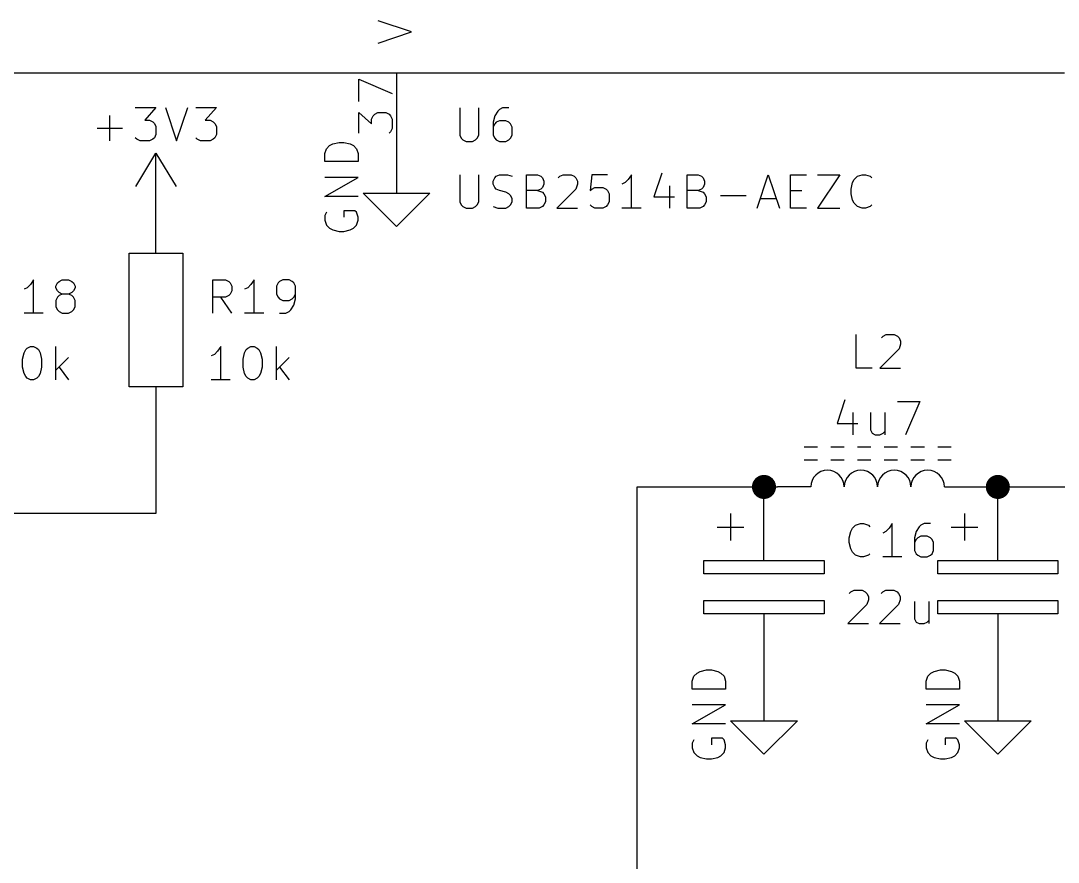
# Model space of a CAD drawing. Extents: x 0.4 to 16.1, y -11.3 to -0.4.
# Drawn here: x 3.288 to 4.84, y -5.852 to -4.592 of the extents above; entities that cross this region are included whole.
import ezdxf

# ---------------------------------------------------------------- set-up
doc = ezdxf.new("R2010")
doc.units = 0
doc.header["$MEASUREMENT"] = 0
for name, color, linetype in [('CYAN2', 4, 'CONTINUOUS'), ('GREEN2', 3, 'CONTINUOUS'), ('LYELLOW', 51, 'CONTINUOUS'), ('RED2', 1, 'CONTINUOUS')]:
    doc.layers.add(name, color=color, linetype=linetype)

msp = doc.modelspace()

# ---------------------------------------------------------------- linework, layer by layer
at = {"layer": 'CYAN2', "linetype": 'CONTINUOUS'}
for p, q in [((3.87262, -4.60857), (3.82262, -4.5919)), ((3.82262, -4.62524), (3.87262, -4.60857)), ((3.42095, -4.77183), (3.42095, -4.73374)), ((3.45905, -4.72183), (3.49, -4.72183)), ((3.49, -4.72183), (3.47333, -4.74088)), ((3.50428, -4.72183), (3.52095, -4.77183)), ((3.52095, -4.77183), (3.53762, -4.72183)), ((3.54952, -4.72183), (3.58047, -4.72183)), ((3.58047, -4.72183), (3.56381, -4.74088)), ((3.94453, -4.72255), (3.94453, -4.76303)), ((3.9731, -4.76303), (3.9731, -4.72255)), ((3.99691, -4.73446), (3.99453, -4.74398)), ((4.00168, -4.72731), (3.99691, -4.73446)), ((4.00406, -4.72493), (4.00168, -4.72731)), ((4.00882, -4.72255), (4.00406, -4.72493)), ((4.01834, -4.72255), (4.00882, -4.72255)), ((3.47333, -4.74088), (3.48047, -4.74088)), ((3.48047, -4.74088), (3.48524, -4.74326)), ((3.48524, -4.74326), (3.48762, -4.74564)), ((3.48762, -4.74564), (3.49, -4.75041)), ((3.49, -4.75041), (3.49, -4.76231)), ((3.56381, -4.74088), (3.57095, -4.74088)), ((3.57095, -4.74088), (3.57571, -4.74326)), ((3.57571, -4.74326), (3.57809, -4.74564)), ((3.57809, -4.74564), (3.58047, -4.75041)), ((3.58047, -4.75041), (3.58047, -4.76231)), ((3.99453, -4.74398), (3.99453, -4.76303)), ((3.99691, -4.74636), (3.99453, -4.75112)), ((3.9993, -4.74398), (3.99691, -4.74636)), ((4.00406, -4.7416), (3.9993, -4.74398)), ((4.01358, -4.7416), (4.00406, -4.7416)), ((4.01834, -4.74398), (4.01358, -4.7416)), ((4.02072, -4.74636), (4.01834, -4.74398)), ((4.0231, -4.75112), (4.02072, -4.74636)), ((4.0231, -4.76303), (4.0231, -4.75112)), ((3.4019, -4.75279), (3.44, -4.75279)), ((3.49, -4.76231), (3.48762, -4.76707)), ((3.58047, -4.76231), (3.57809, -4.76707)), ((3.94453, -4.76303), (3.94691, -4.76779)), ((3.97072, -4.76779), (3.9731, -4.76303)), ((3.99453, -4.76303), (3.99691, -4.76779)), ((4.02072, -4.76779), (4.0231, -4.76303)), ((3.46143, -4.76945), (3.45905, -4.76707)), ((3.46619, -4.77183), (3.46143, -4.76945)), ((3.48047, -4.77183), (3.46619, -4.77183)), ((3.48524, -4.76945), (3.48047, -4.77183)), ((3.48762, -4.76707), (3.48524, -4.76945)), ((3.5519, -4.76945), (3.54952, -4.76707)), ((3.55667, -4.77183), (3.5519, -4.76945)), ((3.57095, -4.77183), (3.55667, -4.77183)), ((3.57571, -4.76945), (3.57095, -4.77183)), ((3.57809, -4.76707), (3.57571, -4.76945)), ((3.745, -4.78354), (3.74976, -4.77878)), ((3.74976, -4.77878), (3.75452, -4.77639)), ((3.75452, -4.77639), (3.76404, -4.77401)), ((3.76404, -4.77401), (3.77119, -4.77401)), ((3.77119, -4.77401), (3.78071, -4.77639)), ((3.78071, -4.77639), (3.78547, -4.77878)), ((3.78547, -4.77878), (3.79023, -4.78354)), ((3.94691, -4.76779), (3.9493, -4.77017)), ((3.9493, -4.77017), (3.95406, -4.77255)), ((3.95406, -4.77255), (3.96358, -4.77255)), ((3.96358, -4.77255), (3.96834, -4.77017)), ((3.96834, -4.77017), (3.97072, -4.76779)), ((3.99691, -4.76779), (3.9993, -4.77017)), ((3.9993, -4.77017), (4.00406, -4.77255)), ((4.00406, -4.77255), (4.01358, -4.77255)), ((4.01358, -4.77255), (4.01834, -4.77017)), ((4.01834, -4.77017), (4.02072, -4.76779)), ((3.74261, -4.79068), (3.745, -4.78354)), ((3.74261, -4.80258), (3.74261, -4.79068)), ((3.79023, -4.78354), (3.79261, -4.79068)), ((3.79261, -4.79068), (3.79261, -4.80258)), ((3.79261, -4.80258), (3.74261, -4.80258)), ((3.74261, -4.85496), (3.79261, -4.82639)), ((3.79261, -4.82639), (3.74261, -4.82639)), ((3.94453, -4.82243), (3.94453, -4.86291)), ((3.9731, -4.86291), (3.9731, -4.82243)), ((3.99453, -4.83195), (3.99691, -4.82719)), ((3.99691, -4.82719), (3.9993, -4.82481)), ((3.9993, -4.82481), (4.00406, -4.82243)), ((4.00406, -4.82243), (4.01596, -4.82243)), ((4.01596, -4.82243), (4.0231, -4.82481)), ((4.04453, -4.87243), (4.04453, -4.82243)), ((4.04453, -4.82243), (4.0612, -4.82243)), ((4.0612, -4.82243), (4.06596, -4.82481)), ((4.06596, -4.82481), (4.06834, -4.82719)), ((4.06834, -4.82719), (4.07072, -4.83195)), ((4.09215, -4.82719), (4.09453, -4.82481)), ((4.09453, -4.82481), (4.0993, -4.82243)), ((4.0993, -4.82243), (4.1112, -4.82243)), ((4.1112, -4.82243), (4.11596, -4.82481)), ((4.11596, -4.82481), (4.11834, -4.82719)), ((4.11834, -4.82719), (4.12072, -4.83195)), ((4.14215, -4.82243), (4.13977, -4.84624)), ((4.16596, -4.82243), (4.14215, -4.82243)), ((4.20168, -4.82243), (4.19691, -4.82957)), ((4.20168, -4.87243), (4.20168, -4.82243)), ((4.24691, -4.82005), (4.23501, -4.85576)), ((4.28501, -4.87243), (4.28501, -4.82243)), ((4.28501, -4.82243), (4.30168, -4.82243)), ((4.30168, -4.82243), (4.30644, -4.82481)), ((4.30644, -4.82481), (4.30882, -4.82719)), ((4.30882, -4.82719), (4.3112, -4.83195)), ((4.38977, -4.87243), (4.40644, -4.82243)), ((4.40644, -4.82243), (4.4231, -4.87243)), ((4.43977, -4.87243), (4.43977, -4.82243)), ((4.43977, -4.82243), (4.46358, -4.82243)), ((4.48025, -4.82243), (4.51358, -4.82243)), ((4.51358, -4.82243), (4.48025, -4.87243)), ((4.53501, -4.82957), (4.53977, -4.82481)), ((4.53977, -4.82481), (4.54691, -4.82243)), ((4.54691, -4.82243), (4.55168, -4.82243)), ((4.55168, -4.82243), (4.55882, -4.82481)), ((4.55882, -4.82481), (4.5612, -4.82719)), ((3.99453, -4.83671), (3.99453, -4.83195)), ((3.99691, -4.84148), (3.99453, -4.83671)), ((3.9993, -4.84386), (3.99691, -4.84148)), ((4.00406, -4.84624), (3.9993, -4.84386)), ((4.06596, -4.84386), (4.0612, -4.84624)), ((4.06834, -4.84148), (4.06596, -4.84386)), ((4.07072, -4.83671), (4.06834, -4.84148)), ((4.07072, -4.83195), (4.07072, -4.83671)), ((4.11834, -4.84386), (4.08977, -4.87243)), ((4.12072, -4.83671), (4.11834, -4.84386)), ((4.12072, -4.83195), (4.12072, -4.83671)), ((4.13977, -4.84624), (4.14215, -4.84386)), ((4.14215, -4.84386), (4.14691, -4.84148)), ((4.14691, -4.84148), (4.15882, -4.84148)), ((4.15882, -4.84148), (4.16358, -4.84386)), ((4.16358, -4.84386), (4.16596, -4.84624)), ((4.19215, -4.83433), (4.18739, -4.83671)), ((4.19691, -4.82957), (4.19215, -4.83433)), ((4.25882, -4.83909), (4.25882, -4.87243)), ((4.30644, -4.84386), (4.30168, -4.84624)), ((4.30882, -4.84148), (4.30644, -4.84386)), ((4.3112, -4.83671), (4.30882, -4.84148)), ((4.3112, -4.83195), (4.3112, -4.83671)), ((4.53025, -4.84386), (4.53263, -4.83433)), ((4.53025, -4.851), (4.53025, -4.84386)), ((4.53263, -4.83433), (4.53501, -4.82957)), ((3.79261, -4.85496), (3.74261, -4.85496)), ((4.01358, -4.84862), (4.00406, -4.84624)), ((4.01834, -4.851), (4.01358, -4.84862)), ((4.02072, -4.85338), (4.01834, -4.851)), ((4.0231, -4.85814), (4.02072, -4.85338)), ((4.0231, -4.86291), (4.0231, -4.85814)), ((4.0612, -4.84624), (4.04453, -4.84624)), ((4.0612, -4.84624), (4.06834, -4.84862)), ((4.06834, -4.84862), (4.07072, -4.851)), ((4.07072, -4.851), (4.0731, -4.85576)), ((4.0731, -4.85576), (4.0731, -4.86291)), ((4.16596, -4.84624), (4.16834, -4.851)), ((4.16834, -4.851), (4.16834, -4.86291)), ((4.23501, -4.85576), (4.26596, -4.85576)), ((4.30168, -4.84624), (4.28501, -4.84624)), ((4.30168, -4.84624), (4.30882, -4.84862)), ((4.30882, -4.84862), (4.3112, -4.851)), ((4.3112, -4.851), (4.31358, -4.85576)), ((4.31358, -4.85576), (4.31358, -4.86291)), ((4.33501, -4.85338), (4.3731, -4.85338)), ((4.39453, -4.85814), (4.41834, -4.85814)), ((4.43977, -4.84624), (4.45644, -4.84624)), ((4.53263, -4.86052), (4.53025, -4.851)), ((3.94453, -4.86291), (3.94691, -4.86767)), ((3.94691, -4.86767), (3.9493, -4.87005)), ((3.9493, -4.87005), (3.95406, -4.87243)), ((3.95406, -4.87243), (3.96358, -4.87243)), ((3.96358, -4.87243), (3.96834, -4.87005)), ((3.96834, -4.87005), (3.97072, -4.86767)), ((3.97072, -4.86767), (3.9731, -4.86291)), ((3.99453, -4.87005), (4.00168, -4.87243)), ((4.00168, -4.87243), (4.01358, -4.87243)), ((4.01358, -4.87243), (4.01834, -4.87005)), ((4.01834, -4.87005), (4.02072, -4.86767)), ((4.02072, -4.86767), (4.0231, -4.86291)), ((4.06358, -4.87243), (4.04453, -4.87243)), ((4.06834, -4.87005), (4.06358, -4.87243)), ((4.07072, -4.86767), (4.06834, -4.87005)), ((4.0731, -4.86291), (4.07072, -4.86767)), ((4.08977, -4.87243), (4.12072, -4.87243)), ((4.14215, -4.87005), (4.13977, -4.86767)), ((4.14691, -4.87243), (4.14215, -4.87005)), ((4.15882, -4.87243), (4.14691, -4.87243)), ((4.16358, -4.87005), (4.15882, -4.87243)), ((4.16596, -4.86767), (4.16358, -4.87005)), ((4.16834, -4.86291), (4.16596, -4.86767)), ((4.21596, -4.87243), (4.18739, -4.87243)), ((4.30406, -4.87243), (4.28501, -4.87243)), ((4.30882, -4.87005), (4.30406, -4.87243)), ((4.3112, -4.86767), (4.30882, -4.87005)), ((4.31358, -4.86291), (4.3112, -4.86767)), ((4.46358, -4.87243), (4.43977, -4.87243)), ((4.48025, -4.87243), (4.51358, -4.87243)), ((4.53501, -4.86528), (4.53263, -4.86052)), ((4.53977, -4.87005), (4.53501, -4.86528)), ((4.54691, -4.87243), (4.53977, -4.87005)), ((4.55168, -4.87243), (4.54691, -4.87243)), ((4.55882, -4.87005), (4.55168, -4.87243)), ((4.5612, -4.86767), (4.55882, -4.87005)), ((3.745, -4.87878), (3.74261, -4.88354)), ((3.74261, -4.88354), (3.74261, -4.89068)), ((3.74261, -4.89068), (3.745, -4.89782)), ((3.78785, -4.87639), (3.77119, -4.87639)), ((3.77119, -4.87639), (3.77119, -4.88592)), ((3.79023, -4.87878), (3.78785, -4.87639)), ((3.79261, -4.88592), (3.79023, -4.87878)), ((3.79023, -4.89782), (3.79261, -4.89068)), ((3.79261, -4.89068), (3.79261, -4.88592)), ((3.745, -4.89782), (3.74976, -4.90258)), ((3.74976, -4.90258), (3.75452, -4.90496)), ((3.75452, -4.90496), (3.76404, -4.90735)), ((3.77119, -4.90735), (3.78071, -4.90496)), ((3.78071, -4.90496), (3.78547, -4.90258)), ((3.78547, -4.90258), (3.79023, -4.89782)), ((3.76404, -4.90735), (3.77119, -4.90735)), ((3.30693, -4.97976), (3.30217, -4.9869)), ((3.30693, -5.02976), (3.30693, -4.97976)), ((3.34265, -4.98452), (3.34503, -4.98214)), ((3.34503, -4.98214), (3.34979, -4.97976)), ((3.34979, -4.97976), (3.35931, -4.97976)), ((3.35931, -4.97976), (3.36407, -4.98214)), ((3.36407, -4.98214), (3.36646, -4.98452)), ((3.57503, -5.02976), (3.57503, -4.97976)), ((3.57503, -4.97976), (3.59407, -4.97976)), ((3.59407, -4.97976), (3.59884, -4.98214)), ((3.59884, -4.98214), (3.60122, -4.98452)), ((3.63693, -4.97976), (3.63217, -4.9869)), ((3.63693, -5.02976), (3.63693, -4.97976)), ((3.67503, -4.98214), (3.67265, -4.98452)), ((3.67979, -4.97976), (3.67503, -4.98214)), ((3.68931, -4.97976), (3.67979, -4.97976)), ((3.69407, -4.98214), (3.68931, -4.97976)), ((3.69646, -4.98452), (3.69407, -4.98214)), ((3.29741, -4.99166), (3.29265, -4.99404)), ((3.30217, -4.9869), (3.29741, -4.99166)), ((3.34027, -4.98928), (3.34265, -4.98452)), ((3.34027, -4.99166), (3.34027, -4.98928)), ((3.34265, -4.99642), (3.34027, -4.99166)), ((3.34503, -4.9988), (3.34265, -4.99642)), ((3.34979, -5.00119), (3.34503, -4.9988)), ((3.36407, -4.9988), (3.35931, -5.00119)), ((3.36646, -4.99642), (3.36407, -4.9988)), ((3.36646, -4.98452), (3.36884, -4.98928)), ((3.36884, -4.99166), (3.36646, -4.99642)), ((3.36884, -4.98928), (3.36884, -4.99166)), ((3.60122, -4.98452), (3.6036, -4.98928)), ((3.6036, -4.99642), (3.60122, -5.00119)), ((3.6036, -4.98928), (3.6036, -4.99642)), ((3.62741, -4.99166), (3.62265, -4.99404)), ((3.63217, -4.9869), (3.62741, -4.99166)), ((3.67265, -4.98452), (3.67027, -4.98928)), ((3.67027, -4.98928), (3.67027, -5.00119)), ((3.69884, -4.98928), (3.69646, -4.98452)), ((3.69884, -5.00833), (3.69884, -4.98928)), ((3.34265, -5.00594), (3.34027, -5.01071)), ((3.34027, -5.01071), (3.34027, -5.02023)), ((3.34503, -5.00356), (3.34265, -5.00594)), ((3.34979, -5.00119), (3.34503, -5.00356)), ((3.35931, -5.00119), (3.34979, -5.00119)), ((3.36407, -5.00356), (3.35931, -5.00119)), ((3.36646, -5.00594), (3.36407, -5.00356)), ((3.36884, -5.01071), (3.36646, -5.00594)), ((3.36884, -5.02023), (3.36884, -5.01071)), ((3.59407, -5.00594), (3.57503, -5.00594)), ((3.6036, -5.02976), (3.58693, -5.00594)), ((3.59884, -5.00356), (3.59407, -5.00594)), ((3.60122, -5.00119), (3.59884, -5.00356)), ((3.67027, -5.00119), (3.67265, -5.00594)), ((3.67265, -5.00594), (3.67503, -5.00833)), ((3.67503, -5.00833), (3.67979, -5.01071)), ((3.67979, -5.01071), (3.68931, -5.01071)), ((3.68931, -5.01071), (3.69407, -5.00833)), ((3.69407, -5.00833), (3.69646, -5.00594)), ((3.69646, -5.00594), (3.69884, -5.00119)), ((3.69646, -5.01785), (3.69884, -5.00833)), ((3.32122, -5.02976), (3.29265, -5.02976)), ((3.34027, -5.02023), (3.34265, -5.02499)), ((3.34265, -5.02499), (3.34503, -5.02737)), ((3.34503, -5.02737), (3.34979, -5.02976)), ((3.34979, -5.02976), (3.35931, -5.02976)), ((3.35931, -5.02976), (3.36407, -5.02737)), ((3.36407, -5.02737), (3.36646, -5.02499)), ((3.36646, -5.02499), (3.36884, -5.02023)), ((3.65122, -5.02976), (3.62265, -5.02976)), ((3.67503, -5.02976), (3.68455, -5.02976)), ((3.68455, -5.02976), (3.68931, -5.02737)), ((3.68931, -5.02737), (3.69169, -5.02499)), ((3.69169, -5.02499), (3.69646, -5.01785)), ((4.53785, -5.11196), (4.53785, -5.06196)), ((4.57833, -5.06434), (4.58309, -5.06196)), ((4.58309, -5.06196), (4.595, -5.06196)), ((4.595, -5.06196), (4.59976, -5.06434)), ((4.57595, -5.06672), (4.57833, -5.06434)), ((4.59976, -5.06434), (4.60214, -5.06672)), ((4.60214, -5.06672), (4.60452, -5.07148)), ((4.60452, -5.07624), (4.60214, -5.08339)), ((4.60452, -5.07148), (4.60452, -5.07624)), ((3.29026, -5.09868), (3.29265, -5.08916)), ((3.29265, -5.08916), (3.29503, -5.08439)), ((3.29503, -5.08439), (3.29741, -5.08202)), ((3.29741, -5.08202), (3.30217, -5.07963)), ((3.30217, -5.07963), (3.30693, -5.07963)), ((3.30693, -5.07963), (3.31169, -5.08202)), ((3.31169, -5.08202), (3.31407, -5.08439)), ((3.31407, -5.08439), (3.31645, -5.08916)), ((3.31645, -5.08916), (3.31883, -5.09868)), ((3.34026, -5.12963), (3.34026, -5.07963)), ((3.57741, -5.09154), (3.57265, -5.09392)), ((3.58217, -5.08678), (3.57741, -5.09154)), ((3.58693, -5.07963), (3.58217, -5.08678)), ((3.58693, -5.12963), (3.58693, -5.07963)), ((3.62026, -5.09868), (3.62265, -5.08916)), ((3.62265, -5.08916), (3.62503, -5.08439)), ((3.62503, -5.08439), (3.62741, -5.08202)), ((3.62741, -5.08202), (3.63217, -5.07963)), ((3.63217, -5.07963), (3.63693, -5.07963)), ((3.63693, -5.07963), (3.64169, -5.08202)), ((3.64169, -5.08202), (3.64407, -5.08439)), ((3.64407, -5.08439), (3.64645, -5.08916)), ((3.64645, -5.08916), (3.64883, -5.09868)), ((3.67026, -5.12963), (3.67026, -5.07963)), ((4.60214, -5.08339), (4.57357, -5.11196)), ((3.29026, -5.11059), (3.29026, -5.09868)), ((3.31883, -5.09868), (3.31883, -5.11059)), ((3.35931, -5.0963), (3.34026, -5.11535)), ((3.62026, -5.11059), (3.62026, -5.09868)), ((3.64883, -5.09868), (3.64883, -5.11059)), ((3.68931, -5.0963), (3.67026, -5.11535)), ((3.29265, -5.12011), (3.29026, -5.11059)), ((3.29503, -5.12487), (3.29265, -5.12011)), ((3.31645, -5.12011), (3.31407, -5.12487)), ((3.31883, -5.11059), (3.31645, -5.12011)), ((3.34503, -5.11059), (3.35931, -5.12963)), ((3.62265, -5.12011), (3.62026, -5.11059)), ((3.62503, -5.12487), (3.62265, -5.12011)), ((3.64645, -5.12011), (3.64407, -5.12487)), ((3.64883, -5.11059), (3.64645, -5.12011)), ((3.67503, -5.11059), (3.68931, -5.12963)), ((4.56167, -5.11196), (4.53785, -5.11196)), ((4.57357, -5.11196), (4.60452, -5.11196)), ((3.29741, -5.12725), (3.29503, -5.12487)), ((3.30217, -5.12963), (3.29741, -5.12725)), ((3.30693, -5.12963), (3.30217, -5.12963)), ((3.31169, -5.12725), (3.30693, -5.12963)), ((3.31407, -5.12487), (3.31169, -5.12725)), ((3.60122, -5.12963), (3.57265, -5.12963)), ((3.62741, -5.12725), (3.62503, -5.12487)), ((3.63217, -5.12963), (3.62741, -5.12725)), ((3.63693, -5.12963), (3.63217, -5.12963)), ((3.64169, -5.12725), (3.63693, -5.12963)), ((3.64407, -5.12487), (3.64169, -5.12725)), ((4.52119, -5.15945), (4.50928, -5.19517)), ((4.59976, -5.16183), (4.63309, -5.16183)), ((4.63309, -5.16183), (4.61166, -5.21183)), ((4.53309, -5.1785), (4.53309, -5.21183)), ((4.55928, -5.1785), (4.55928, -5.20469)), ((4.58071, -5.1785), (4.58071, -5.21183)), ((4.50928, -5.19517), (4.54023, -5.19517)), ((4.55928, -5.20469), (4.56166, -5.20945)), ((4.56166, -5.20945), (4.56642, -5.21183)), ((4.56642, -5.21183), (4.57357, -5.21183)), ((4.57357, -5.21183), (4.57833, -5.20945)), ((4.57833, -5.20945), (4.58071, -5.20707)), ((4.52765, -5.36618), (4.53003, -5.35666)), ((4.53003, -5.35666), (4.53241, -5.35189)), ((4.53241, -5.35189), (4.53717, -5.34713)), ((4.53717, -5.34713), (4.54431, -5.34475)), ((4.54431, -5.34475), (4.54907, -5.34475)), ((4.54907, -5.34475), (4.55622, -5.34713)), ((4.55622, -5.34713), (4.5586, -5.34951)), ((4.58241, -5.35666), (4.57765, -5.35904)), ((4.58717, -5.35189), (4.58241, -5.35666)), ((4.59193, -5.34475), (4.58717, -5.35189)), ((4.59193, -5.39475), (4.59193, -5.34475)), ((4.62765, -5.35666), (4.62527, -5.36618)), ((4.63241, -5.34951), (4.62765, -5.35666)), ((4.63479, -5.34713), (4.63241, -5.34951)), ((4.63955, -5.34475), (4.63479, -5.34713)), ((4.64907, -5.34475), (4.63955, -5.34475)), ((4.52765, -5.37332), (4.52765, -5.36618)), ((4.62527, -5.36618), (4.62527, -5.38523)), ((4.62765, -5.36856), (4.62527, -5.37332)), ((4.63003, -5.36618), (4.62765, -5.36856)), ((4.63479, -5.3638), (4.63003, -5.36618)), ((4.64431, -5.3638), (4.63479, -5.3638)), ((4.64907, -5.36618), (4.64431, -5.3638)), ((4.65146, -5.36856), (4.64907, -5.36618)), ((4.65384, -5.37332), (4.65146, -5.36856)), ((4.53003, -5.38285), (4.52765, -5.37332)), ((4.53241, -5.38761), (4.53003, -5.38285)), ((4.53717, -5.39237), (4.53241, -5.38761)), ((4.62527, -5.38523), (4.62765, -5.38999)), ((4.65146, -5.38999), (4.65384, -5.38523)), ((4.65384, -5.38523), (4.65384, -5.37332)), ((4.54431, -5.39475), (4.53717, -5.39237)), ((4.54907, -5.39475), (4.54431, -5.39475)), ((4.55622, -5.39237), (4.54907, -5.39475)), ((4.5586, -5.38999), (4.55622, -5.39237)), ((4.60622, -5.39475), (4.57765, -5.39475)), ((4.62765, -5.38999), (4.63003, -5.39237)), ((4.63003, -5.39237), (4.63479, -5.39475)), ((4.63479, -5.39475), (4.64431, -5.39475)), ((4.64431, -5.39475), (4.64907, -5.39237)), ((4.64907, -5.39237), (4.65146, -5.38999)), ((4.52765, -5.44939), (4.53003, -5.44701)), ((4.53003, -5.44701), (4.53479, -5.44463)), ((4.53479, -5.44463), (4.54669, -5.44463)), ((4.54669, -5.44463), (4.55146, -5.44701)), ((4.55146, -5.44701), (4.55383, -5.44939)), ((4.55383, -5.44939), (4.55622, -5.45415)), ((4.57526, -5.44939), (4.57765, -5.44701)), ((4.57765, -5.44701), (4.58241, -5.44463)), ((4.58241, -5.44463), (4.59431, -5.44463)), ((4.59431, -5.44463), (4.59907, -5.44701)), ((4.59907, -5.44701), (4.60146, -5.44939)), ((4.60146, -5.44939), (4.60383, -5.45415)), ((4.55622, -5.45891), (4.55383, -5.46606)), ((4.55622, -5.45415), (4.55622, -5.45891)), ((4.60383, -5.45891), (4.60146, -5.46606)), ((4.60383, -5.45415), (4.60383, -5.45891)), ((4.62526, -5.4613), (4.62526, -5.48748)), ((4.64669, -5.4613), (4.64669, -5.49463)), ((4.55383, -5.46606), (4.52526, -5.49463)), ((4.60146, -5.46606), (4.57289, -5.49463)), ((4.52526, -5.49463), (4.55622, -5.49463)), ((4.57289, -5.49463), (4.60383, -5.49463)), ((4.62526, -5.48748), (4.62765, -5.49225)), ((4.62765, -5.49225), (4.63241, -5.49463)), ((4.63241, -5.49463), (4.63955, -5.49463)), ((4.63955, -5.49463), (4.64431, -5.49225)), ((4.64431, -5.49225), (4.64669, -5.48987)), ((4.29261, -5.58068), (4.295, -5.57354)), ((4.295, -5.57354), (4.29976, -5.56878)), ((4.29976, -5.56878), (4.30452, -5.56639)), ((4.30452, -5.56639), (4.31404, -5.56401)), ((4.31404, -5.56401), (4.32119, -5.56401)), ((4.32119, -5.56401), (4.33071, -5.56639)), ((4.33071, -5.56639), (4.33547, -5.56878)), ((4.33547, -5.56878), (4.34023, -5.57354)), ((4.34023, -5.57354), (4.34261, -5.58068)), ((4.64261, -5.58068), (4.645, -5.57354)), ((4.645, -5.57354), (4.64976, -5.56878)), ((4.64976, -5.56878), (4.65452, -5.56639)), ((4.65452, -5.56639), (4.66404, -5.56401)), ((4.66404, -5.56401), (4.67119, -5.56401)), ((4.67119, -5.56401), (4.68071, -5.56639)), ((4.68071, -5.56639), (4.68547, -5.56878)), ((4.68547, -5.56878), (4.69023, -5.57354)), ((4.69023, -5.57354), (4.69261, -5.58068)), ((4.29261, -5.59258), (4.29261, -5.58068)), ((4.34261, -5.58068), (4.34261, -5.59258)), ((4.64261, -5.59258), (4.64261, -5.58068)), ((4.69261, -5.58068), (4.69261, -5.59258)), ((4.34261, -5.59258), (4.29261, -5.59258)), ((4.69261, -5.59258), (4.64261, -5.59258)), ((4.29261, -5.64496), (4.34261, -5.61639)), ((4.34261, -5.61639), (4.29261, -5.61639)), ((4.64261, -5.64496), (4.69261, -5.61639)), ((4.69261, -5.61639), (4.64261, -5.61639)), ((4.34261, -5.64496), (4.29261, -5.64496)), ((4.69261, -5.64496), (4.64261, -5.64496)), ((4.33785, -5.66639), (4.32119, -5.66639)), ((4.32119, -5.66639), (4.32119, -5.67592)), ((4.34023, -5.66878), (4.33785, -5.66639)), ((4.68785, -5.66639), (4.67119, -5.66639)), ((4.67119, -5.66639), (4.67119, -5.67592)), ((4.69023, -5.66878), (4.68785, -5.66639)), ((4.295, -5.66878), (4.29261, -5.67354)), ((4.29261, -5.67354), (4.29261, -5.68068)), ((4.29261, -5.68068), (4.295, -5.68782)), ((4.34261, -5.67592), (4.34023, -5.66878)), ((4.34023, -5.68782), (4.34261, -5.68068)), ((4.34261, -5.68068), (4.34261, -5.67592)), ((4.645, -5.66878), (4.64261, -5.67354)), ((4.64261, -5.67354), (4.64261, -5.68068)), ((4.64261, -5.68068), (4.645, -5.68782)), ((4.69261, -5.67592), (4.69023, -5.66878)), ((4.69023, -5.68782), (4.69261, -5.68068)), ((4.69261, -5.68068), (4.69261, -5.67592)), ((4.295, -5.68782), (4.29976, -5.69258)), ((4.29976, -5.69258), (4.30452, -5.69496)), ((4.30452, -5.69496), (4.31404, -5.69735)), ((4.31404, -5.69735), (4.32119, -5.69735)), ((4.32119, -5.69735), (4.33071, -5.69496)), ((4.33071, -5.69496), (4.33547, -5.69258)), ((4.33547, -5.69258), (4.34023, -5.68782)), ((4.645, -5.68782), (4.64976, -5.69258)), ((4.64976, -5.69258), (4.65452, -5.69496)), ((4.65452, -5.69496), (4.66404, -5.69735)), ((4.66404, -5.69735), (4.67119, -5.69735)), ((4.67119, -5.69735), (4.68071, -5.69496)), ((4.68071, -5.69496), (4.68547, -5.69258)), ((4.68547, -5.69258), (4.69023, -5.68782))]:
    msp.add_line(p, q, dxfattribs=at)
at = {"layer": 'GREEN2', "linetype": 'CONTINUOUS'}
for p, q in [((3.85, -4.77), (3.85, -4.8)), ((3.49, -5.19), (3.49, -5.33)), ((4.21, -6.24), (4.21, -5.29)), ((4.21, -5.29), (4.4, -5.29)), ((4.4, -5.29), (4.42, -5.29)), ((4.72, -5.29), (4.75, -5.29)), ((4.75, -5.29), (5.16, -5.29)), ((3.49, -5.33), (2.66, -5.33))]:
    msp.add_line(p, q, dxfattribs=at)
at = {"layer": 'GREEN2', "const_width": 0.018}
for points in [[(4.391, -5.29, 1), (4.409, -5.29, 1)], [(4.741, -5.29, 1), (4.759, -5.29, 1)]]:
    msp.add_lwpolyline(points, format="xyb", close=True, dxfattribs=at)
at = {"layer": 'LYELLOW', "linetype": 'CONTINUOUS'}
msp.add_line((2.85, -4.67), (4.85, -4.67), dxfattribs=at)
at = {"layer": 'RED2', "linetype": 'CONTINUOUS'}
for p, q in [((2.85, -4.67), (4.85, -4.67)), ((2.85, -4.67), (4.85, -4.67)), ((3.85, -4.67), (3.85, -4.77)), ((3.79362, -4.71285), (3.79362, -4.67952)), ((3.79362, -4.67952), (3.84362, -4.70095)), ((3.79362, -4.76047), (3.79362, -4.72952)), ((3.79362, -4.72952), (3.81267, -4.74619)), ((3.81267, -4.73905), (3.81505, -4.73428)), ((3.81505, -4.73428), (3.81743, -4.7319)), ((3.81743, -4.7319), (3.82219, -4.72952)), ((3.82219, -4.72952), (3.83409, -4.72952)), ((3.83409, -4.72952), (3.83885, -4.7319)), ((3.83885, -4.7319), (3.84124, -4.73428)), ((3.84124, -4.73428), (3.84362, -4.73905)), ((3.81267, -4.74619), (3.81267, -4.73905)), ((3.84362, -4.73905), (3.84362, -4.75333)), ((3.84124, -4.75809), (3.83885, -4.76047)), ((3.84362, -4.75333), (3.84124, -4.75809)), ((3.46, -4.84), (3.49, -4.79)), ((3.49, -4.89), (3.49, -4.79)), ((3.49, -4.79), (3.52, -4.84)), ((3.85, -4.8), (3.85, -4.85)), ((3.85, -4.9), (3.8, -4.85)), ((3.8, -4.85), (3.85, -4.85)), ((3.85, -4.85), (3.9, -4.85)), ((3.9, -4.85), (3.85, -4.9)), ((3.49, -4.94), (3.49, -4.89)), ((3.45, -5.14), (3.45, -4.94)), ((3.45, -4.94), (3.53, -4.94)), ((3.53, -4.94), (3.53, -5.14)), ((3.53, -5.14), (3.45, -5.14)), ((3.49, -5.14), (3.49, -5.19)), ((4.46, -5.23), (4.48, -5.23)), ((4.5, -5.23), (4.52, -5.23)), ((4.54, -5.23), (4.56, -5.23)), ((4.58, -5.23), (4.6, -5.23)), ((4.62, -5.23), (4.64, -5.23)), ((4.66, -5.23), (4.68, -5.23)), ((4.48, -5.25), (4.46, -5.25)), ((4.52, -5.25), (4.5, -5.25)), ((4.56, -5.25), (4.54, -5.25)), ((4.6, -5.25), (4.58, -5.25)), ((4.64, -5.25), (4.62, -5.25)), ((4.68, -5.25), (4.66, -5.25)), ((4.4, -5.4), (4.4, -5.29)), ((4.47, -5.29), (4.42, -5.29)), ((4.67, -5.29), (4.72, -5.29)), ((4.75, -5.4), (4.75, -5.29)), ((4.35, -5.33), (4.35, -5.37)), ((4.7, -5.33), (4.7, -5.37)), ((4.33, -5.35), (4.37, -5.35)), ((4.68, -5.35), (4.72, -5.35)), ((4.31, -5.42), (4.31, -5.4)), ((4.31, -5.4), (4.49, -5.4)), ((4.49, -5.4), (4.49, -5.42)), ((4.66, -5.42), (4.66, -5.4)), ((4.66, -5.4), (4.84, -5.4)), ((4.84, -5.4), (4.84, -5.42)), ((4.49, -5.42), (4.31, -5.42)), ((4.84, -5.42), (4.66, -5.42)), ((4.31, -5.48), (4.31, -5.46)), ((4.31, -5.46), (4.49, -5.46)), ((4.49, -5.46), (4.49, -5.48)), ((4.66, -5.48), (4.66, -5.46)), ((4.66, -5.46), (4.84, -5.46)), ((4.84, -5.46), (4.84, -5.48)), ((4.49, -5.48), (4.31, -5.48)), ((4.4, -5.48), (4.4, -5.59)), ((4.84, -5.48), (4.66, -5.48)), ((4.75, -5.48), (4.75, -5.59)), ((4.4, -5.59), (4.4, -5.64)), ((4.75, -5.59), (4.75, -5.64)), ((4.4, -5.69), (4.35, -5.64)), ((4.35, -5.64), (4.4, -5.64)), ((4.4, -5.64), (4.45, -5.64)), ((4.45, -5.64), (4.4, -5.69)), ((4.75, -5.69), (4.7, -5.64)), ((4.7, -5.64), (4.75, -5.64)), ((4.75, -5.64), (4.8, -5.64)), ((4.8, -5.64), (4.75, -5.69))]:
    msp.add_line(p, q, dxfattribs=at)
at = {"layer": 'RED2'}
for centre in [(4.495, -5.29), (4.545, -5.29), (4.595, -5.29), (4.645, -5.29)]:
    msp.add_arc(centre, 0.025, -359.9, -180.1, dxfattribs=at)

doc.saveas('drawing.dxf')
